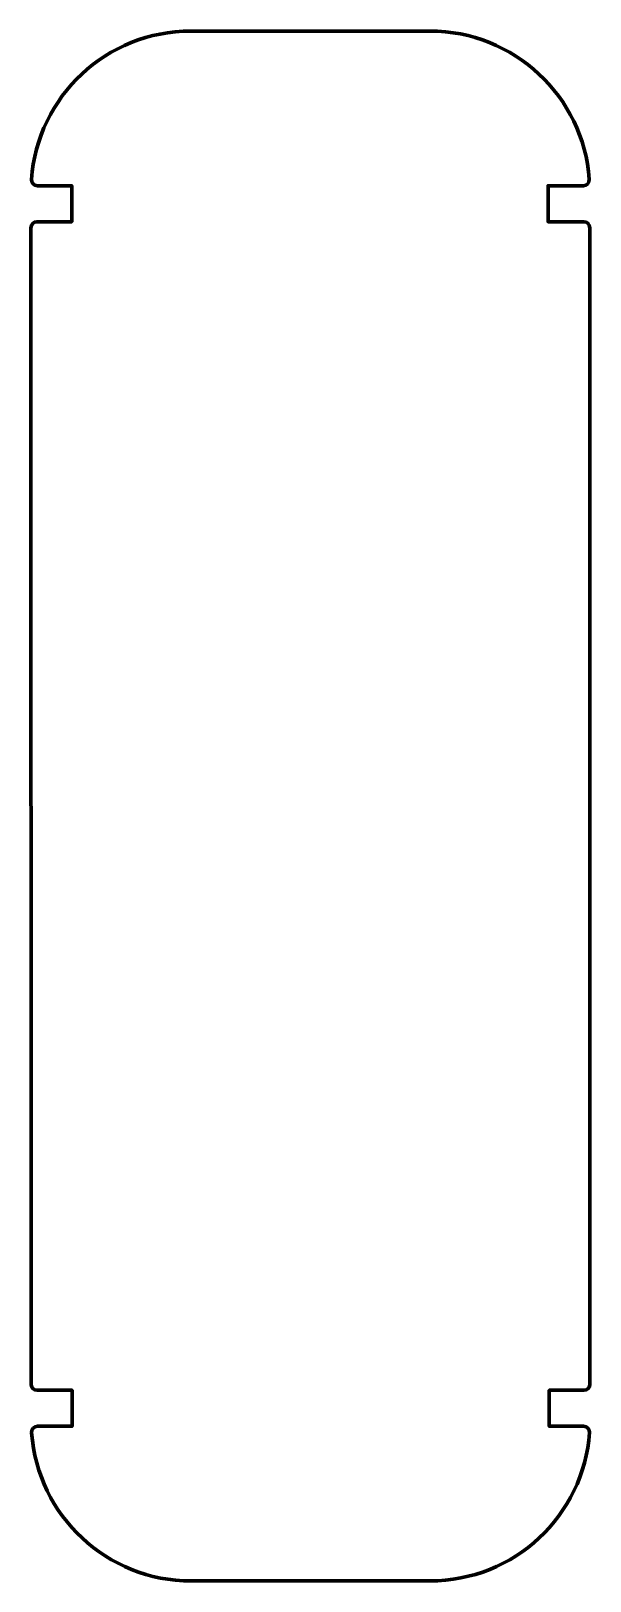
# Model space of a CAD drawing. Header units: inches. Extents: x 18.5 to 29.5, y -39.3 to -8.8.
import ezdxf

# ---------------------------------------------------------------- set-up
doc = ezdxf.new("R2010")
doc.units = ezdxf.units.IN
doc.header["$MEASUREMENT"] = 0
doc.layers.add('Outline', color=7, linetype='Continuous', lineweight=0)

msp = doc.modelspace()

# ---------------------------------------------------------------- linework, layer by layer
at = {"layer": 'Outline', "color": 250, "lineweight": 211, "true_color": 0x231f20}
msp.add_open_spline([(29.378, -36.209), (29.378, -36.209), (28.701, -36.21), (28.701, -36.21), (28.701, -36.21), (28.701, -35.501), (28.701, -35.501), (28.701, -35.501), (29.386, -35.501), (29.386, -35.501), (29.451, -35.501), (29.504, -35.448), (29.504, -35.383), (29.504, -35.383), (29.5, -12.625), (29.5, -12.625), (29.5, -12.559), (29.447, -12.507), (29.382, -12.507), (29.382, -12.507), (28.679, -12.507), (28.679, -12.507), (28.679, -12.507), (28.679, -11.798), (28.679, -11.798), (28.679, -11.798), (29.374, -11.798), (29.374, -11.798), (29.442, -11.798), (29.496, -11.74), (29.491, -11.671), (29.372, -10.04), (28.011, -8.754), (26.35, -8.754), (26.35, -8.754), (21.649, -8.755), (21.649, -8.755), (19.988, -8.755), (18.627, -10.042), (18.509, -11.673), (18.504, -11.742), (18.558, -11.8), (18.627, -11.8), (18.627, -11.8), (19.304, -11.8), (19.304, -11.8), (19.304, -11.8), (19.304, -12.508), (19.304, -12.508), (19.304, -12.508), (18.618, -12.509), (18.618, -12.509), (18.553, -12.509), (18.5, -12.561), (18.5, -12.627), (18.5, -12.627), (18.504, -35.385), (18.504, -35.385), (18.504, -35.45), (18.557, -35.503), (18.622, -35.503), (18.622, -35.503), (19.308, -35.503), (19.308, -35.503), (19.308, -35.503), (19.308, -36.211), (19.308, -36.211), (19.308, -36.211), (18.631, -36.211), (18.631, -36.211), (18.562, -36.211), (18.508, -36.27), (18.513, -36.338), (18.632, -37.969), (19.993, -39.255), (21.655, -39.255), (21.655, -39.255), (26.355, -39.254), (26.355, -39.254), (28.017, -39.254), (29.377, -37.967), (29.496, -36.336), (29.501, -36.268), (29.447, -36.209), (29.378, -36.209)], degree=3, knots=[0, 0, 0, 0, 1, 1, 1, 2, 2, 2, 3, 3, 3, 4, 4, 4, 5, 5, 5, 6, 6, 6, 7, 7, 7, 8, 8, 8, 9, 9, 9, 10, 10, 10, 11, 11, 11, 12, 12, 12, 13, 13, 13, 14, 14, 14, 15, 15, 15, 16, 16, 16, 17, 17, 17, 18, 18, 18, 19, 19, 19, 20, 20, 20, 21, 21, 21, 22, 22, 22, 23, 23, 23, 24, 24, 24, 25, 25, 25, 26, 26, 26, 27, 27, 27, 28, 28, 28, 28], dxfattribs=at)

doc.saveas('drawing.dxf')
